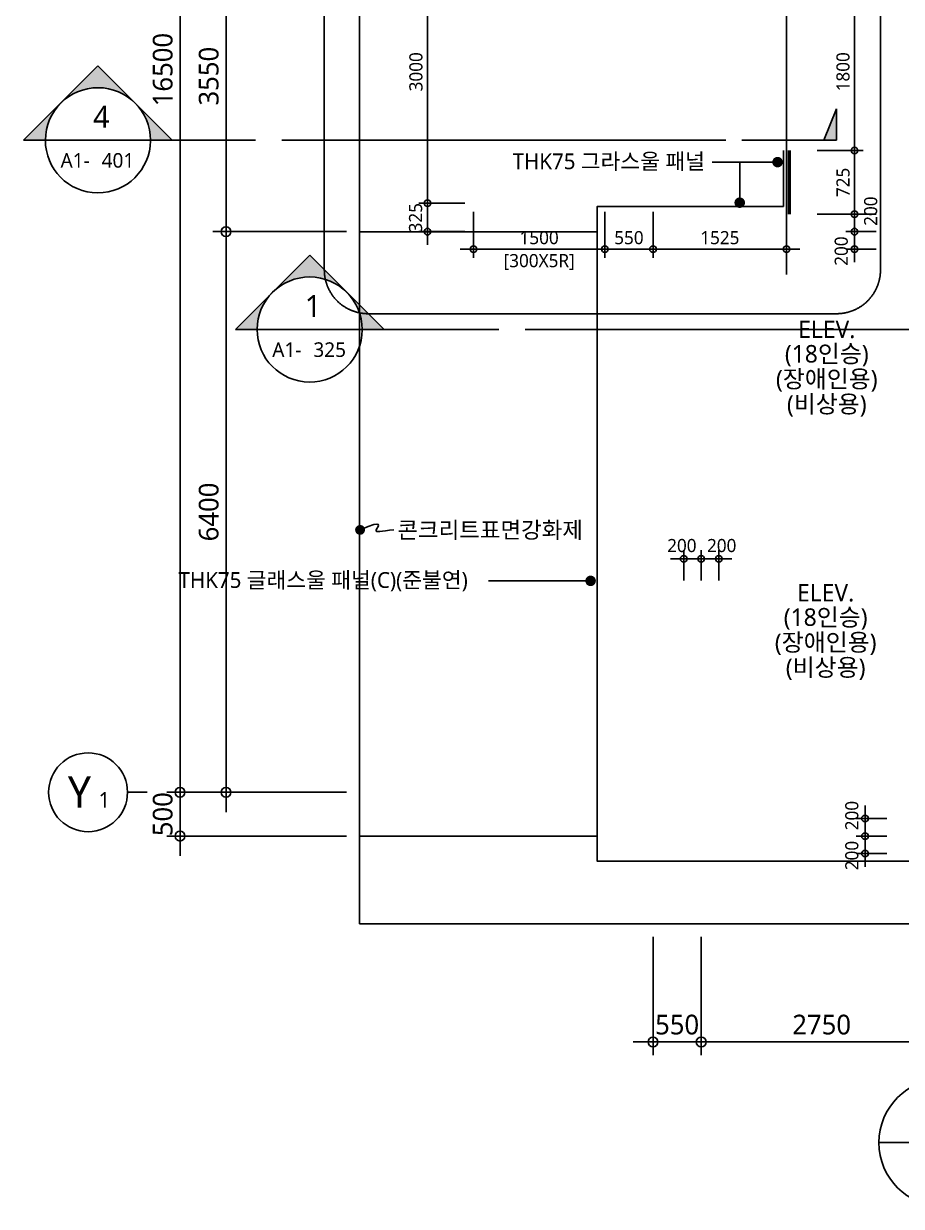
# Model space of a CAD drawing. Header units: millimetres. Extents: x 81033 to 452328, y -17390 to 42241.
# Drawn here: x 108270 to 118289, y 1348 to 14849 of the extents above; entities that cross this region are included whole.
import ezdxf
from ezdxf.enums import TextEntityAlignment as Align

# ---------------------------------------------------------------- set-up
doc = ezdxf.new("R2010")
doc.units = ezdxf.units.MM
doc.header["$LTSCALE"] = 100
doc.header["$MEASUREMENT"] = 0
doc.header["$PDSIZE"] = -10
doc.linetypes.add('CEN', pattern=[62, 60, -1, 0, -1])
doc.linetypes.add('CENTER2', pattern=[1.125, 0.75, -0.125, 0.125, -0.125])
doc.layers.get('0').update_dxf_attribs({"linetype": 'CONTINUOUS'})
doc.layers.get('Defpoints').update_dxf_attribs({"color": 171, "linetype": 'CONTINUOUS'})
for name, color, linetype in [('CEN(ST)', 1, 'CEN'), ('CG-BEAM', 3, 'CONTINUOUS'), ('INS', 251, 'BATTING'), ('LED', 7, 'CONTINUOUS'), ('NDIM', 7, 'CONTINUOUS'), ('SYM', 7, 'CONTINUOUS'), ('SYM(AXIS)', 7, 'CONTINUOUS'), ('TEXT', 3, 'CONTINUOUS'), ('TEXT(AXIS)', 2, 'CONTINUOUS'), ('TEXT(MIN)', 7, 'CONTINUOUS'), ('TEXT(노트)', 7, 'CONTINUOUS')]:
    doc.layers.add(name, color=color, linetype=linetype)
doc.styles.add('CGS', font='cgse', dxfattribs={"bigfont": 'cgs'})
doc.styles.add('나눔바른고딕', font='NanumBarunGothic.ttf')
doc.linetypes.add('BATTING', pattern='A,0.0001,-0.1,[134,ltypeshp.shx,S=0.1,R=0,X=-0.1,Y=0],-0.2,[134,ltypeshp.shx,S=0.1,R=180,X=0.1,Y=0],-0.1', length=0.4001)
doc.dimstyles.new('NDIM 1200', dxfattribs={"dimscale": 75, "dimtxt": 3, "dimasz": 1, "dimexe": 2, "dimexo": 2, "dimgap": 1, "dimtad": 1, "dimdec": 0, "dimdsep": 46, "dimtxsty": 'CGS', "dimblk": 'DOT0', "dimcen": 1, "dimdle": 8, "dimclrd": 256, "dimclre": 256, "dimclrt": 256, "dimadec": 0, "dimazin": 0, "dimtfac": 1, "dimtdec": 0, "dimtix": 1, "dimtmove": 2, "dimatfit": 3, "dimldrblk": 'DOT0', "dimfxl": 1, "dimtolj": 1, "dimtzin": 0, "dimlwd": -1, "dimlwe": -1, "dimarcsym": 0})

# ---------------------------------------------------------------- blocks, each defined once
blk = doc.blocks.new('A$C2F20087E')
at = {"layer": 'SYM(AXIS)'}
blk.add_line((600, 0), (600, 300), dxfattribs=at)
blk.add_circle((600, 900), 600, dxfattribs=at)
blk = doc.blocks.new('DOT0')
blk.add_line((-3, 0), (3, 0))
at = {"color": 6}
blk.add_circle((0, 0), 0.75, dxfattribs=at)
blk = doc.blocks.new('*D57')
at = {"layer": 'Defpoints', "color": 0, "ltscale": 0.4, "transparency": 16777216}
for p in [(116004, 4575), (118754, 4575), (116004, 3225)]:
    blk.add_point(p, dxfattribs=at)
at = {"layer": 'NDIM', "ltscale": 0.4, "transparency": 16777216}
for p, q in [((116004, 4425), (116004, 3075)), ((118754, 4425), (118754, 3075)), ((118679, 3225), (116079, 3225))]:
    blk.add_line(p, q, dxfattribs=at)
at = {"layer": 'NDIM', "ltscale": 0.4, "transparency": 16777216, "xscale": 75, "yscale": 75, "zscale": 75, "rotation": 180}
blk.add_blockref('DOT0', (116004, 3225), dxfattribs=at)
at = {"layer": 'NDIM', "ltscale": 0.4, "transparency": 16777216, "xscale": 75, "yscale": 75, "zscale": 75}
blk.add_blockref('DOT0', (118754, 3225), dxfattribs=at)
at = {"layer": 'NDIM', "ltscale": 0.4, "transparency": 16777216, "insert": (117379, 3422), "char_height": 225, "attachment_point": 5, "style": '나눔바른고딕'}
blk.add_mtext('\\A1;2750', dxfattribs=at)
blk = doc.blocks.new('*D58')
at = {"layer": 'Defpoints', "color": 0, "ltscale": 0.4, "transparency": 16777216}
for p in [(115454, 4575), (116004, 4575), (116004, 3225)]:
    blk.add_point(p, dxfattribs=at)
at = {"layer": 'NDIM', "ltscale": 0.4, "transparency": 16777216}
for p, q in [((115454, 4425), (115454, 3075)), ((116004, 4425), (116004, 3075)), ((115379, 3225), (115304, 3225)), ((115454, 3225), (116004, 3225)), ((116079, 3225), (116154, 3225))]:
    blk.add_line(p, q, dxfattribs=at)
at = {"layer": 'NDIM', "ltscale": 0.4, "transparency": 16777216, "xscale": 75, "yscale": 75, "zscale": 75}
blk.add_blockref('DOT0', (115454, 3225), dxfattribs=at)
at = {"layer": 'NDIM', "ltscale": 0.4, "transparency": 16777216, "xscale": 75, "yscale": 75, "zscale": 75, "rotation": 180}
blk.add_blockref('DOT0', (116004, 3225), dxfattribs=at)
at = {"layer": 'NDIM', "ltscale": 0.4, "transparency": 16777216, "insert": (115729, 3422), "char_height": 225, "attachment_point": 5, "style": '나눔바른고딕'}
blk.add_mtext('\\A1;550', dxfattribs=at)
blk = doc.blocks.new('*D66')
at = {"layer": 'Defpoints', "color": 0, "ltscale": 0.4, "transparency": 16777216}
for p in [(112104, 22575), (110055, 6075), (112104, 6075)]:
    blk.add_point(p, dxfattribs=at)
at = {"layer": 'NDIM', "ltscale": 0.4, "transparency": 16777216}
for p, q in [((111954, 22575), (109905, 22575)), ((110055, 22500), (110055, 6150)), ((111954, 6075), (109905, 6075))]:
    blk.add_line(p, q, dxfattribs=at)
at = {"layer": 'NDIM', "ltscale": 0.4, "transparency": 16777216, "xscale": 75, "yscale": 75, "zscale": 75}
for p, rotation in [((110055, 22575), 90), ((110055, 6075), 270)]:
    blk.add_blockref('DOT0', p, dxfattribs=dict(at, rotation=rotation))
at = {"layer": 'NDIM', "ltscale": 0.4, "transparency": 16777216, "insert": (109858, 14325), "char_height": 225, "attachment_point": 5, "rotation": 90, "style": '나눔바른고딕'}
blk.add_mtext('\\A1;16500', dxfattribs=at)
blk = doc.blocks.new('*D67')
at = {"layer": 'Defpoints', "color": 0, "ltscale": 0.4, "transparency": 16777216}
for p in [(110055, 6075), (112104, 6075), (112104, 5575)]:
    blk.add_point(p, dxfattribs=at)
at = {"layer": 'NDIM', "ltscale": 0.4, "transparency": 16777216}
for p, q in [((110055, 6150), (110055, 6225)), ((111954, 6075), (109905, 6075)), ((110055, 5575), (110055, 6075)), ((111954, 5575), (109905, 5575)), ((110055, 5500), (110055, 5425))]:
    blk.add_line(p, q, dxfattribs=at)
at = {"layer": 'NDIM', "ltscale": 0.4, "transparency": 16777216, "xscale": 75, "yscale": 75, "zscale": 75}
for p, rotation in [((110055, 6075), 270), ((110055, 5575), 90)]:
    blk.add_blockref('DOT0', p, dxfattribs=dict(at, rotation=rotation))
at = {"layer": 'NDIM', "ltscale": 0.4, "transparency": 16777216, "insert": (109858, 5825), "char_height": 225, "attachment_point": 5, "rotation": 90, "style": '나눔바른고딕'}
blk.add_mtext('\\A1;500', dxfattribs=at)
blk = doc.blocks.new('*D68')
at = {"layer": 'Defpoints', "color": 0, "ltscale": 0.4, "transparency": 16777216}
for p in [(110580, 16025), (112104, 16025), (112104, 12475)]:
    blk.add_point(p, dxfattribs=at)
at = {"layer": 'NDIM', "ltscale": 0.4, "transparency": 16777216}
for p, q in [((111954, 16025), (110430, 16025)), ((110580, 12550), (110580, 15950)), ((111954, 12475), (110430, 12475))]:
    blk.add_line(p, q, dxfattribs=at)
at = {"layer": 'NDIM', "ltscale": 0.4, "transparency": 16777216, "xscale": 75, "yscale": 75, "zscale": 75}
for p, rotation in [((110580, 16025), 90), ((110580, 12475), 270)]:
    blk.add_blockref('DOT0', p, dxfattribs=dict(at, rotation=rotation))
at = {"layer": 'NDIM', "ltscale": 0.4, "transparency": 16777216, "insert": (110383, 14250), "char_height": 225, "attachment_point": 5, "rotation": 90, "style": '나눔바른고딕'}
blk.add_mtext('\\A1;3550', dxfattribs=at)
blk = doc.blocks.new('*D69')
at = {"layer": 'Defpoints', "color": 0, "ltscale": 0.4, "transparency": 16777216}
for p in [(112104, 12475), (110580, 6075), (112104, 6075)]:
    blk.add_point(p, dxfattribs=at)
at = {"layer": 'NDIM', "ltscale": 0.4, "transparency": 16777216}
for p, q in [((111954, 12475), (110430, 12475)), ((110580, 12400), (110580, 6150)), ((111954, 6075), (110430, 6075))]:
    blk.add_line(p, q, dxfattribs=at)
at = {"layer": 'NDIM', "ltscale": 0.4, "transparency": 16777216, "xscale": 75, "yscale": 75, "zscale": 75}
for p, rotation in [((110580, 12475), 90), ((110580, 6075), 270)]:
    blk.add_blockref('DOT0', p, dxfattribs=dict(at, rotation=rotation))
at = {"layer": 'NDIM', "ltscale": 0.4, "transparency": 16777216, "insert": (110383, 9275), "char_height": 225, "attachment_point": 5, "rotation": 90, "style": '나눔바른고딕'}
blk.add_mtext('\\A1;6400', dxfattribs=at)
blk = doc.blocks.new('*D206')
at = {"layer": 'Defpoints', "color": 0, "ltscale": 0.4, "transparency": 16777216}
for p in [(117754, 12675), (118102, 12675), (118102, 12475)]:
    blk.add_point(p, dxfattribs=at)
at = {"layer": 'NDIM', "ltscale": 0.4, "transparency": 16777216}
for p, q in [((118002, 12675), (117654, 12675)), ((117754, 12525), (117754, 12625)), ((118002, 12475), (117654, 12475))]:
    blk.add_line(p, q, dxfattribs=at)
at = {"layer": 'NDIM', "ltscale": 0.4, "transparency": 16777216, "xscale": 50, "yscale": 50, "zscale": 50}
for p, rotation in [((117754, 12675), 90), ((117754, 12475), 270)]:
    blk.add_blockref('DOT0', p, dxfattribs=dict(at, rotation=rotation))
at = {"layer": 'NDIM', "ltscale": 0.4, "transparency": 16777216, "insert": (117939, 12709), "char_height": 150, "attachment_point": 5, "rotation": 90, "style": '나눔바른고딕'}
blk.add_mtext('\\A1;200', dxfattribs=at)
blk = doc.blocks.new('*D207')
at = {"layer": 'Defpoints', "color": 0, "ltscale": 0.4, "transparency": 16777216}
for p in [(118102, 12475), (117754, 12275), (118102, 12275)]:
    blk.add_point(p, dxfattribs=at)
at = {"layer": 'NDIM', "ltscale": 0.4, "transparency": 16777216}
for p, q in [((118002, 12475), (117654, 12475)), ((117754, 12425), (117754, 12325)), ((118002, 12275), (117654, 12275))]:
    blk.add_line(p, q, dxfattribs=at)
at = {"layer": 'NDIM', "ltscale": 0.4, "transparency": 16777216, "xscale": 50, "yscale": 50, "zscale": 50}
for p, rotation in [((117754, 12475), 90), ((117754, 12275), 270)]:
    blk.add_blockref('DOT0', p, dxfattribs=dict(at, rotation=rotation))
at = {"layer": 'NDIM', "ltscale": 0.4, "transparency": 16777216, "insert": (117603, 12253), "char_height": 150, "attachment_point": 5, "rotation": 90, "style": '나눔바른고딕'}
blk.add_mtext('\\A1;200', dxfattribs=at)
blk = doc.blocks.new('*D208')
at = {"layer": 'Defpoints', "color": 0, "ltscale": 0.4, "transparency": 16777216}
for p in [(116204, 8740), (116004, 8392), (116204, 8392)]:
    blk.add_point(p, dxfattribs=at)
at = {"layer": 'NDIM', "ltscale": 0.4, "transparency": 16777216}
for p, q in [((116004, 8492), (116004, 8840)), ((116204, 8492), (116204, 8840)), ((116054, 8740), (116154, 8740))]:
    blk.add_line(p, q, dxfattribs=at)
at = {"layer": 'NDIM', "ltscale": 0.4, "transparency": 16777216, "xscale": 50, "yscale": 50, "zscale": 50, "rotation": 180}
blk.add_blockref('DOT0', (116004, 8740), dxfattribs=at)
at = {"layer": 'NDIM', "ltscale": 0.4, "transparency": 16777216, "xscale": 50, "yscale": 50, "zscale": 50}
blk.add_blockref('DOT0', (116204, 8740), dxfattribs=at)
at = {"layer": 'NDIM', "ltscale": 0.4, "transparency": 16777216, "insert": (116238, 8891), "char_height": 150, "attachment_point": 5, "style": '나눔바른고딕'}
blk.add_mtext('\\A1;200', dxfattribs=at)
blk = doc.blocks.new('*D209')
at = {"layer": 'Defpoints', "color": 0, "ltscale": 0.4, "transparency": 16777216}
for p in [(115804, 8740), (115804, 8392), (116004, 8392)]:
    blk.add_point(p, dxfattribs=at)
at = {"layer": 'NDIM', "ltscale": 0.4, "transparency": 16777216}
for p, q in [((115804, 8492), (115804, 8840)), ((116004, 8492), (116004, 8840)), ((115954, 8740), (115854, 8740))]:
    blk.add_line(p, q, dxfattribs=at)
at = {"layer": 'NDIM', "ltscale": 0.4, "transparency": 16777216, "xscale": 50, "yscale": 50, "zscale": 50, "rotation": 180}
blk.add_blockref('DOT0', (115804, 8740), dxfattribs=at)
at = {"layer": 'NDIM', "ltscale": 0.4, "transparency": 16777216, "xscale": 50, "yscale": 50, "zscale": 50}
blk.add_blockref('DOT0', (116004, 8740), dxfattribs=at)
at = {"layer": 'NDIM', "ltscale": 0.4, "transparency": 16777216, "insert": (115783, 8891), "char_height": 150, "attachment_point": 5, "style": '나눔바른고딕'}
blk.add_mtext('\\A1;200', dxfattribs=at)
blk = doc.blocks.new('*D232')
at = {"layer": 'Defpoints', "color": 0, "ltscale": 0.4, "transparency": 16777216}
for p in [(117874, 5775), (118222, 5775), (118222, 5575)]:
    blk.add_point(p, dxfattribs=at)
at = {"layer": 'NDIM', "ltscale": 0.4, "transparency": 16777216}
for p, q in [((118122, 5775), (117774, 5775)), ((117874, 5625), (117874, 5725)), ((118122, 5575), (117774, 5575))]:
    blk.add_line(p, q, dxfattribs=at)
at = {"layer": 'NDIM', "ltscale": 0.4, "transparency": 16777216, "xscale": 50, "yscale": 50, "zscale": 50}
for p, rotation in [((117874, 5775), 90), ((117874, 5575), 270)]:
    blk.add_blockref('DOT0', p, dxfattribs=dict(at, rotation=rotation))
at = {"layer": 'NDIM', "ltscale": 0.4, "transparency": 16777216, "insert": (117724, 5809), "char_height": 150, "attachment_point": 5, "rotation": 90, "style": '나눔바른고딕'}
blk.add_mtext('\\A1;200', dxfattribs=at)
blk = doc.blocks.new('*D233')
at = {"layer": 'Defpoints', "color": 0, "ltscale": 0.4, "transparency": 16777216}
for p in [(118222, 5575), (117874, 5375), (118222, 5375)]:
    blk.add_point(p, dxfattribs=at)
at = {"layer": 'NDIM', "ltscale": 0.4, "transparency": 16777216}
for p, q in [((118122, 5575), (117774, 5575)), ((117874, 5525), (117874, 5425)), ((118122, 5375), (117774, 5375))]:
    blk.add_line(p, q, dxfattribs=at)
at = {"layer": 'NDIM', "ltscale": 0.4, "transparency": 16777216, "xscale": 50, "yscale": 50, "zscale": 50}
for p, rotation in [((117874, 5575), 90), ((117874, 5375), 270)]:
    blk.add_blockref('DOT0', p, dxfattribs=dict(at, rotation=rotation))
at = {"layer": 'NDIM', "ltscale": 0.4, "transparency": 16777216, "insert": (117724, 5353), "char_height": 150, "attachment_point": 5, "rotation": 90, "style": '나눔바른고딕'}
blk.add_mtext('\\A1;200', dxfattribs=at)
blk = doc.blocks.new('*D262')
at = {"layer": 'Defpoints', "color": 0, "ltscale": 0.4, "transparency": 16777216}
for p in [(117229, 15200), (117229, 13400), (117754, 13400)]:
    blk.add_point(p, dxfattribs=at)
at = {"layer": 'NDIM', "ltscale": 0.4, "transparency": 16777216}
for p, q in [((117329, 15200), (117854, 15200)), ((117754, 15150), (117754, 13450)), ((117329, 13400), (117854, 13400))]:
    blk.add_line(p, q, dxfattribs=at)
at = {"layer": 'NDIM', "ltscale": 0.4, "transparency": 16777216, "xscale": 50, "yscale": 50, "zscale": 50}
for p, rotation in [((117754, 15200), 90), ((117754, 13400), 270)]:
    blk.add_blockref('DOT0', p, dxfattribs=dict(at, rotation=rotation))
at = {"layer": 'NDIM', "ltscale": 0.4, "transparency": 16777216, "insert": (117623, 14300), "char_height": 150, "attachment_point": 5, "rotation": 90, "style": '나눔바른고딕'}
blk.add_mtext('\\A1;1800', dxfattribs=at)
blk = doc.blocks.new('*D263')
at = {"layer": 'Defpoints', "color": 0, "ltscale": 0.4, "transparency": 16777216}
for p in [(117229, 13400), (117229, 12675), (117754, 12675)]:
    blk.add_point(p, dxfattribs=at)
at = {"layer": 'NDIM', "ltscale": 0.4, "transparency": 16777216}
for p, q in [((117329, 13400), (117854, 13400)), ((117754, 13350), (117754, 12725)), ((117329, 12675), (117854, 12675))]:
    blk.add_line(p, q, dxfattribs=at)
at = {"layer": 'NDIM', "ltscale": 0.4, "transparency": 16777216, "xscale": 50, "yscale": 50, "zscale": 50}
for p, rotation in [((117754, 13400), 90), ((117754, 12675), 270)]:
    blk.add_blockref('DOT0', p, dxfattribs=dict(at, rotation=rotation))
at = {"layer": 'NDIM', "ltscale": 0.4, "transparency": 16777216, "insert": (117623, 13037), "char_height": 150, "attachment_point": 5, "rotation": 90, "style": '나눔바른고딕'}
blk.add_mtext('\\A1;725', dxfattribs=at)
blk = doc.blocks.new('*D265')
at = {"layer": 'Defpoints', "color": 0, "ltscale": 0.4, "transparency": 16777216}
for p in [(113404, 12800), (114904, 12800), (114904, 12275)]:
    blk.add_point(p, dxfattribs=at)
at = {"layer": 'NDIM', "ltscale": 0.4, "transparency": 16777216}
for p, q in [((113404, 12700), (113404, 12175)), ((114904, 12700), (114904, 12175)), ((113454, 12275), (114854, 12275))]:
    blk.add_line(p, q, dxfattribs=at)
at = {"layer": 'NDIM', "ltscale": 0.4, "transparency": 16777216, "xscale": 50, "yscale": 50, "zscale": 50, "rotation": 180}
blk.add_blockref('DOT0', (113404, 12275), dxfattribs=at)
at = {"layer": 'NDIM', "ltscale": 0.4, "transparency": 16777216, "xscale": 50, "yscale": 50, "zscale": 50}
blk.add_blockref('DOT0', (114904, 12275), dxfattribs=at)
at = {"layer": 'NDIM', "ltscale": 0.4, "transparency": 16777216, "char_height": 150, "attachment_point": 5, "style": '나눔바른고딕'}
for s, insert in [('\\A1;1500', (114154, 12406)), ('\\A1;[300X5R]', (114154, 12128))]:
    blk.add_mtext(s, dxfattribs=dict(at, insert=insert))
blk = doc.blocks.new('*D266')
at = {"layer": 'Defpoints', "color": 0, "ltscale": 0.4, "transparency": 16777216}
for p in [(114904, 12800), (115454, 12800), (115454, 12275)]:
    blk.add_point(p, dxfattribs=at)
at = {"layer": 'NDIM', "ltscale": 0.4, "transparency": 16777216}
for p, q in [((114904, 12700), (114904, 12175)), ((115454, 12700), (115454, 12175)), ((114954, 12275), (115404, 12275))]:
    blk.add_line(p, q, dxfattribs=at)
at = {"layer": 'NDIM', "ltscale": 0.4, "transparency": 16777216, "xscale": 50, "yscale": 50, "zscale": 50, "rotation": 180}
blk.add_blockref('DOT0', (114904, 12275), dxfattribs=at)
at = {"layer": 'NDIM', "ltscale": 0.4, "transparency": 16777216, "xscale": 50, "yscale": 50, "zscale": 50}
blk.add_blockref('DOT0', (115454, 12275), dxfattribs=at)
at = {"layer": 'NDIM', "ltscale": 0.4, "transparency": 16777216, "insert": (115179, 12406), "char_height": 150, "attachment_point": 5, "style": '나눔바른고딕'}
blk.add_mtext('\\A1;550', dxfattribs=at)
blk = doc.blocks.new('*D267')
at = {"layer": 'Defpoints', "color": 0, "ltscale": 0.4, "transparency": 16777216}
for p in [(115454, 12800), (116979, 12800), (116979, 12275)]:
    blk.add_point(p, dxfattribs=at)
at = {"layer": 'NDIM', "ltscale": 0.4, "transparency": 16777216}
for p, q in [((115454, 12700), (115454, 12175)), ((116979, 12700), (116979, 12175)), ((115504, 12275), (116929, 12275))]:
    blk.add_line(p, q, dxfattribs=at)
at = {"layer": 'NDIM', "ltscale": 0.4, "transparency": 16777216, "xscale": 50, "yscale": 50, "zscale": 50, "rotation": 180}
blk.add_blockref('DOT0', (115454, 12275), dxfattribs=at)
at = {"layer": 'NDIM', "ltscale": 0.4, "transparency": 16777216, "xscale": 50, "yscale": 50, "zscale": 50}
blk.add_blockref('DOT0', (116979, 12275), dxfattribs=at)
at = {"layer": 'NDIM', "ltscale": 0.4, "transparency": 16777216, "insert": (116217, 12406), "char_height": 150, "attachment_point": 5, "style": '나눔바른고딕'}
blk.add_mtext('\\A1;1525', dxfattribs=at)
blk = doc.blocks.new('*D268')
at = {"layer": 'Defpoints', "color": 0, "ltscale": 0.4, "transparency": 16777216}
for p in [(113404, 15800), (112879, 12800), (113404, 12800)]:
    blk.add_point(p, dxfattribs=at)
at = {"layer": 'NDIM', "ltscale": 0.4, "transparency": 16777216}
for p, q in [((113304, 15800), (112779, 15800)), ((112879, 15750), (112879, 12850)), ((113304, 12800), (112779, 12800))]:
    blk.add_line(p, q, dxfattribs=at)
at = {"layer": 'NDIM', "ltscale": 0.4, "transparency": 16777216, "xscale": 50, "yscale": 50, "zscale": 50}
for p, rotation in [((112879, 15800), 90), ((112879, 12800), 270)]:
    blk.add_blockref('DOT0', p, dxfattribs=dict(at, rotation=rotation))
at = {"layer": 'NDIM', "ltscale": 0.4, "transparency": 16777216, "insert": (112748, 14300), "char_height": 150, "attachment_point": 5, "rotation": 90, "style": '나눔바른고딕'}
blk.add_mtext('\\A1;3000', dxfattribs=at)
blk = doc.blocks.new('*D269')
at = {"layer": 'Defpoints', "color": 0, "ltscale": 0.4, "transparency": 16777216}
for p in [(112879, 12800), (113404, 12800), (113404, 12475)]:
    blk.add_point(p, dxfattribs=at)
at = {"layer": 'NDIM', "ltscale": 0.4, "transparency": 16777216}
for p, q in [((113304, 12800), (112779, 12800)), ((112879, 12525), (112879, 12750)), ((113304, 12475), (112779, 12475))]:
    blk.add_line(p, q, dxfattribs=at)
at = {"layer": 'NDIM', "ltscale": 0.4, "transparency": 16777216, "xscale": 50, "yscale": 50, "zscale": 50}
for p, rotation in [((112879, 12800), 90), ((112879, 12475), 270)]:
    blk.add_blockref('DOT0', p, dxfattribs=dict(at, rotation=rotation))
at = {"layer": 'NDIM', "ltscale": 0.4, "transparency": 16777216, "insert": (112744, 12634), "char_height": 150, "attachment_point": 5, "rotation": 90, "style": '나눔바른고딕'}
blk.add_mtext('\\A1;325', dxfattribs=at)
blk = doc.blocks.new('A$C1AFB1B41')
at = {"layer": 'SYM'}
blk.add_hatch(color=256, dxfattribs=at).paths.add_polyline_path([(2000, 500), (1800, 0), (2000, 0)])
for p, q in [((2000, 500), (1800, 0)), ((2000, 0), (2000, 500)), ((0, 0), (250, 0)), ((500, 0), (2000, 0))]:
    blk.add_line(p, q, dxfattribs=at)
blk = doc.blocks.new('SDFEW')
at = {"layer": 'SYM'}
h = blk.add_hatch(color=256, dxfattribs=at)
h.paths.add_polyline_path([(-50, -3422), (375, -3846, -0.414214), (375, -2997)])
h.paths.add_polyline_path([(375, -3846), (799, -4270), (799, -4022, -0.198912)])
h.paths.add_polyline_path([(375, -2997, -0.198912), (799, -2822), (799, -2573)])
at = {"layer": 'Defpoints'}
blk.add_line((799, -1022), (799, 3567), dxfattribs=at)
at = {"layer": 'SYM'}
for p, q in [((799, -1322), (799, -1022)), ((799, -2822), (799, -1622)), ((799, -2573), (-50, -3422)), ((799, -4022), (799, -2822)), ((799, -4270), (-50, -3422)), ((799, -4270), (799, -4022))]:
    blk.add_line(p, q, dxfattribs=at)
blk.add_arc((799, -3422), 600, 90, 89.5643, dxfattribs=at)
at = {"layer": 'SYM', "xscale": 0.7200000000000014, "yscale": 0.7200000000000014, "zscale": 0.7200000000000014, "rotation": 90}
blk.add_blockref('A$C1AFB1B41', (799, 3567), dxfattribs=at)
blk = doc.blocks.new('_Dot')
at = {"color": 0, "linetype": 'ByBlock', "lineweight": -2}
blk.add_line((-0.5, 0), (-1, 0), dxfattribs=at)
at = {"color": 0, "linetype": 'ByBlock', "const_width": 0.5}
blk.add_lwpolyline([(-0.25, 0, 1), (0.25, 0, 1)], format="xyb", close=True, dxfattribs=at)
blk = doc.blocks.new('GHYY')
at = {"layer": 'SYM'}
h = blk.add_hatch(color=256, dxfattribs=at)
h.paths.add_polyline_path([(84619, 12081), (84195, 11656, -0.414214), (85043, 11656)])
h.paths.add_polyline_path([(84195, 11656), (83771, 11232), (84019, 11232, -0.198912)])
h.paths.add_polyline_path([(85043, 11656, -0.198912), (85219, 11232), (85468, 11232)])
for p, q in [((83771, 11232), (84619, 12081)), ((85468, 11232), (84619, 12081)), ((83771, 11232), (84019, 11232)), ((84019, 11232), (85219, 11232)), ((85219, 11232), (86779, 11232)), ((87079, 11232), (87379, 11232))]:
    blk.add_line(p, q, dxfattribs=at)
blk.add_arc((84619, 11232), 600, 0, 359.5643, dxfattribs=at)

msp = doc.modelspace()

# ---------------------------------------------------------------- linework, layer by layer
at = {"ltscale": 10000}
for p, q in [((116130.8, 13268.5), (116875.5, 13268.5)), ((116443.7, 13268.5), (116443.7, 12805.9)), ((113577, 8488.4), (114741.4, 8488.4))]:
    msp.add_line(p, q, dxfattribs=at)
at = {"layer": 'CEN(ST)', "ltscale": 10000}
for p, q in [((116979.4, 16379.4), (116979.4, 11986.8)), ((114804.4, 12474.8), (112104.4, 12474.8)), ((114804.4, 5574.8), (112104.4, 5574.8))]:
    msp.add_line(p, q, dxfattribs=at)
at = {"layer": 'CG-BEAM', "linetype": 'CENTER2', "ltscale": 10000}
msp.add_lwpolyline([(111701.9, 16680.5, -0.4142136), (112201.9, 17180.5), (117550.6, 17180.5, -0.4142136), (118050.6, 16680.5), (118050.6, 12038.4, -0.4142136), (117550.6, 11538.4), (112201.9, 11538.4, -0.4142136), (111701.9, 12038.4)], format="xyb", close=True, dxfattribs=at)
at = {"layer": 'Defpoints'}
msp.add_line((114294.7, 11357.7), (130169.8, 11357.7), dxfattribs=at)
at = {"layer": 'Defpoints', "ltscale": 10000}
msp.add_lwpolyline([(112104.4, 35624.8), (131704.4, 35624.8), (131704.4, 4574.8), (112104.4, 4574.8)], close=True, dxfattribs=at)
at = {"layer": 'INS', "ltscale": 0.9}
msp.add_lwpolyline([(121491.4, 5287.3), (114816.9, 5287.3), (114816.9, 12762.3), (116941.9, 12762.3), (116941.9, 13399.8)], dxfattribs=at)
at = {"layer": 'INS', "ltscale": 0.5}
msp.add_lwpolyline([(116999.4, 12674.8), (116999.4, 13399.8)], dxfattribs=at)
at = {"layer": 'INS', "linetype": 'Continuous', "ltscale": 1.2}
msp.add_lwpolyline([(117019.4, 12674.8), (117019.4, 13399.8)], dxfattribs=at)
at = {"layer": 'LED', "const_width": 56.2}
msp.add_lwpolyline([(112109.9, 9098.5, -1), (112109.9, 9042.3, -1)], format="xyb", close=True, dxfattribs=at)
at = {"layer": 'LED'}
msp.add_lwpolyline([(112109.9, 9070.4), (112203.6, 9109.5), (112265.8, 9130.6), (112301.9, 9137), (112317.9, 9132.3), (112319.2, 9119.8), (112311.7, 9102.8), (112300.9, 9084.8), (112292.6, 9069.1), (112291.5, 9058.5), (112298.3, 9052.8), (112312.9, 9051), (112335, 9052.3), (112364.6, 9055.8), (112401.3, 9060.6), (112445.1, 9065.7), (112495.8, 9070.4)], dxfattribs=at)
at = {"layer": 'SYM'}
msp.add_line((118031.5, 2075.6), (128160.4, 2075.6), dxfattribs=at)
msp.add_circle((118758.8, 2075.6), 727.3, dxfattribs=at)

# ---------------------------------------------------------------- block references
at = {"rotation": 270.0000000000013}
msp.add_blockref('SDFEW', (112539.8, 14317.2), dxfattribs=at)
msp.add_blockref('GHYY', (26915.7, 125.6))
at = {"xscale": 0.75, "yscale": 0.75, "zscale": 0.75, "rotation": 89.99999999999932}
msp.add_blockref('A$C2F20087E', (109680.1, 5624.8), dxfattribs=at)
at = {"layer": 'NDIM', "ltscale": 10000, "xscale": 120, "yscale": 120, "zscale": 120}
for p in [(116875.5, 13268.5), (114741.4, 8488.4)]:
    msp.add_blockref('_Dot', p, dxfattribs=at)
at = {"layer": 'NDIM', "ltscale": 10000, "xscale": 120, "yscale": 120, "zscale": 120, "rotation": 270}
msp.add_blockref('_Dot', (116443.7, 12805.9), dxfattribs=at)

# ---------------------------------------------------------------- texts
at = {"layer": 'TEXT', "style": '나눔바른고딕'}
for s, p in [('4', (109062.6, 13660.8)), ('1', (111479.3, 11500.3))]:
    msp.add_text(s, height=250, dxfattribs=at).set_placement(p)
for s, p in [('A1-', (108691.1, 13205.4)), ('401', (109160, 13205.5)), ('A1-', (111107.8, 11044.9)), ('325', (111576.7, 11045))]:
    msp.add_text(s, height=166.67, rotation=360, dxfattribs=at).set_placement(p)
at = {"layer": 'TEXT(AXIS)', "style": '나눔바른고딕'}
for s, height, p in [('Y', 360, (108906.4, 6077.8)), ('1', 180, (109190.8, 5987.8))]:
    msp.add_text(s, height=height, dxfattribs=at).set_placement(p, align=Align.MIDDLE)
at = {"layer": 'TEXT(MIN)', "style": '나눔바른고딕'}
for s, p in [('THK75 그라스울 패널', (113851.5, 13278.2)), ('THK75 글래스울 패널(C)(준불연)', (110037.8, 8498.1))]:
    msp.add_text(s, height=180, dxfattribs=at).set_placement(p, align=Align.MIDDLE_LEFT)
at = {"layer": 'TEXT(노트)', "style": '나눔바른고딕'}
for s, p in [('ELEV.', (117437.4, 11358.1)), ('(18인승)', (117437.4, 11071.4)), ('(장애인용)', (117437.4, 10784.7)), ('(비상용)', (117437.4, 10498.1)), ('ELEV.', (117424.7, 8351.6)), ('(18인승)', (117424.7, 8064.9)), ('(장애인용)', (117424.7, 7778.3)), ('(비상용)', (117424.7, 7491.6))]:
    msp.add_text(s, height=200, dxfattribs=at).set_placement(p, align=Align.MIDDLE)
msp.add_text('콘크리트표면강화제', height=187.5, dxfattribs=at).set_placement((112536, 9070.4), align=Align.MIDDLE_LEFT)

# ---------------------------------------------------------------- dimensions: what is measured, and where the dimension line sits
at = {"layer": 'NDIM', "ltscale": 0.4}
for base, p1, p2, angle, override, picture, middle in [((110055.1, 6074.8), (112104.4, 22574.8), (112104.4, 6074.8), 270, {"dimtxsty": '나눔바른고딕'}, '*D66', (109857.8, 14324.8)), ((110580.1, 16024.8), (112104.4, 12474.8), (112104.4, 16024.8), 90, {"dimtxsty": '나눔바른고딕'}, '*D68', (110382.8, 14249.8)), ((112879.4, 12799.8), (113404.4, 15799.8), (113404.4, 12799.8), 270, {"dimscale": 50, "dimtxsty": '나눔바른고딕'}, '*D268', (112747.9, 14299.8)), ((117754.4, 13399.8), (117229.4, 15199.8), (117229.4, 13399.8), 270, {"dimscale": 50, "dimtxsty": '나눔바른고딕'}, '*D262', (117623, 14299.8)), ((117754.4, 12674.8), (117229.4, 13399.8), (117229.4, 12674.8), 270, {"dimscale": 50, "dimtxsty": '나눔바른고딕'}, '*D263', (117623.3, 13037.3)), ((110580.1, 6074.8), (112104.4, 12474.8), (112104.4, 6074.8), 270, {"dimtxsty": '나눔바른고딕'}, '*D69', (110382.8, 9274.8)), ((110055.1, 6074.8), (112104.4, 5574.8), (112104.4, 6074.8), 90, {"dimtxsty": '나눔바른고딕'}, '*D67', (109857.9, 5824.8)), ((116004.4, 3224.8), (118754.4, 4574.8), (116004.4, 4574.8), 180, {"dimtxsty": '나눔바른고딕'}, '*D57', (117379.4, 3422))]:
    dim = msp.add_linear_dim(base=base, p1=p1, p2=p2, angle=angle, dimstyle='NDIM 1200', override=override, dxfattribs=at)
    dim.commit()
    dim.dimension.update_dxf_attribs({"geometry": picture, "text_midpoint": middle})
for base, p1, p2, angle, picture, middle in [((112879.4, 12799.8), (113404.4, 12474.8), (113404.4, 12799.8), 90, '*D269', (112743.7, 12634.4)), ((117754.4, 12674.8), (118101.7, 12474.8), (118101.7, 12674.8), 90, '*D206', (117938.7, 12708.6)), ((117754.4, 12274.8), (118101.7, 12474.8), (118101.7, 12274.8), 270, '*D207', (117603.5, 12253.1)), ((115804.4, 8739.7), (116004.4, 8392.4), (115804.4, 8392.4), 180, '*D209', (115782.7, 8890.6)), ((117874.4, 5774.8), (118221.8, 5574.8), (118221.8, 5774.8), 90, '*D232', (117723.5, 5808.6)), ((117874.4, 5374.8), (118221.8, 5574.8), (118221.8, 5374.8), 270, '*D233', (117723.5, 5353.1))]:
    dim = msp.add_linear_dim(base=base, p1=p1, p2=p2, angle=angle, dimstyle='NDIM 1200', override={"dimscale": 50, "dimtxsty": '나눔바른고딕'}, dxfattribs=at)
    dim.commit()
    dim.dimension.update_dxf_attribs({"geometry": picture, "text_midpoint": middle, "dimtype": 160})
dim = msp.add_linear_dim(base=(114904.4, 12274.8), p1=(113404.4, 12799.8), p2=(114904.4, 12799.8), text='<>\\X[300X5R]', dimstyle='NDIM 1200', override={"dimscale": 50, "dimtxsty": '나눔바른고딕'}, dxfattribs=at)
dim.commit()
dim.dimension.update_dxf_attribs({"geometry": '*D265', "text_midpoint": (114154.4, 12274.8)})
for base, p1, p2, override, picture, middle in [((115454.4, 12274.8), (114904.4, 12799.8), (115454.4, 12799.8), {"dimscale": 50, "dimtxsty": '나눔바른고딕'}, '*D266', (115179.4, 12406.2)), ((116979.4, 12274.8), (115454.4, 12799.8), (116979.4, 12799.8), {"dimscale": 50, "dimtxsty": '나눔바른고딕'}, '*D267', (116216.9, 12405.9)), ((116004.4, 3224.8), (115454.4, 4574.8), (116004.4, 4574.8), {"dimtxsty": '나눔바른고딕'}, '*D58', (115729.4, 3422))]:
    dim = msp.add_linear_dim(base=base, p1=p1, p2=p2, dimstyle='NDIM 1200', override=override, dxfattribs=at)
    dim.commit()
    dim.dimension.update_dxf_attribs({"geometry": picture, "text_midpoint": middle})
dim = msp.add_linear_dim(base=(116204.4, 8739.7), p1=(116004.4, 8392.4), p2=(116204.4, 8392.4), dimstyle='NDIM 1200', override={"dimscale": 50, "dimtxsty": '나눔바른고딕'}, dxfattribs=at)
dim.commit()
dim.dimension.update_dxf_attribs({"geometry": '*D208', "text_midpoint": (116238.2, 8890.6), "dimtype": 160})

doc.saveas('drawing.dxf')
